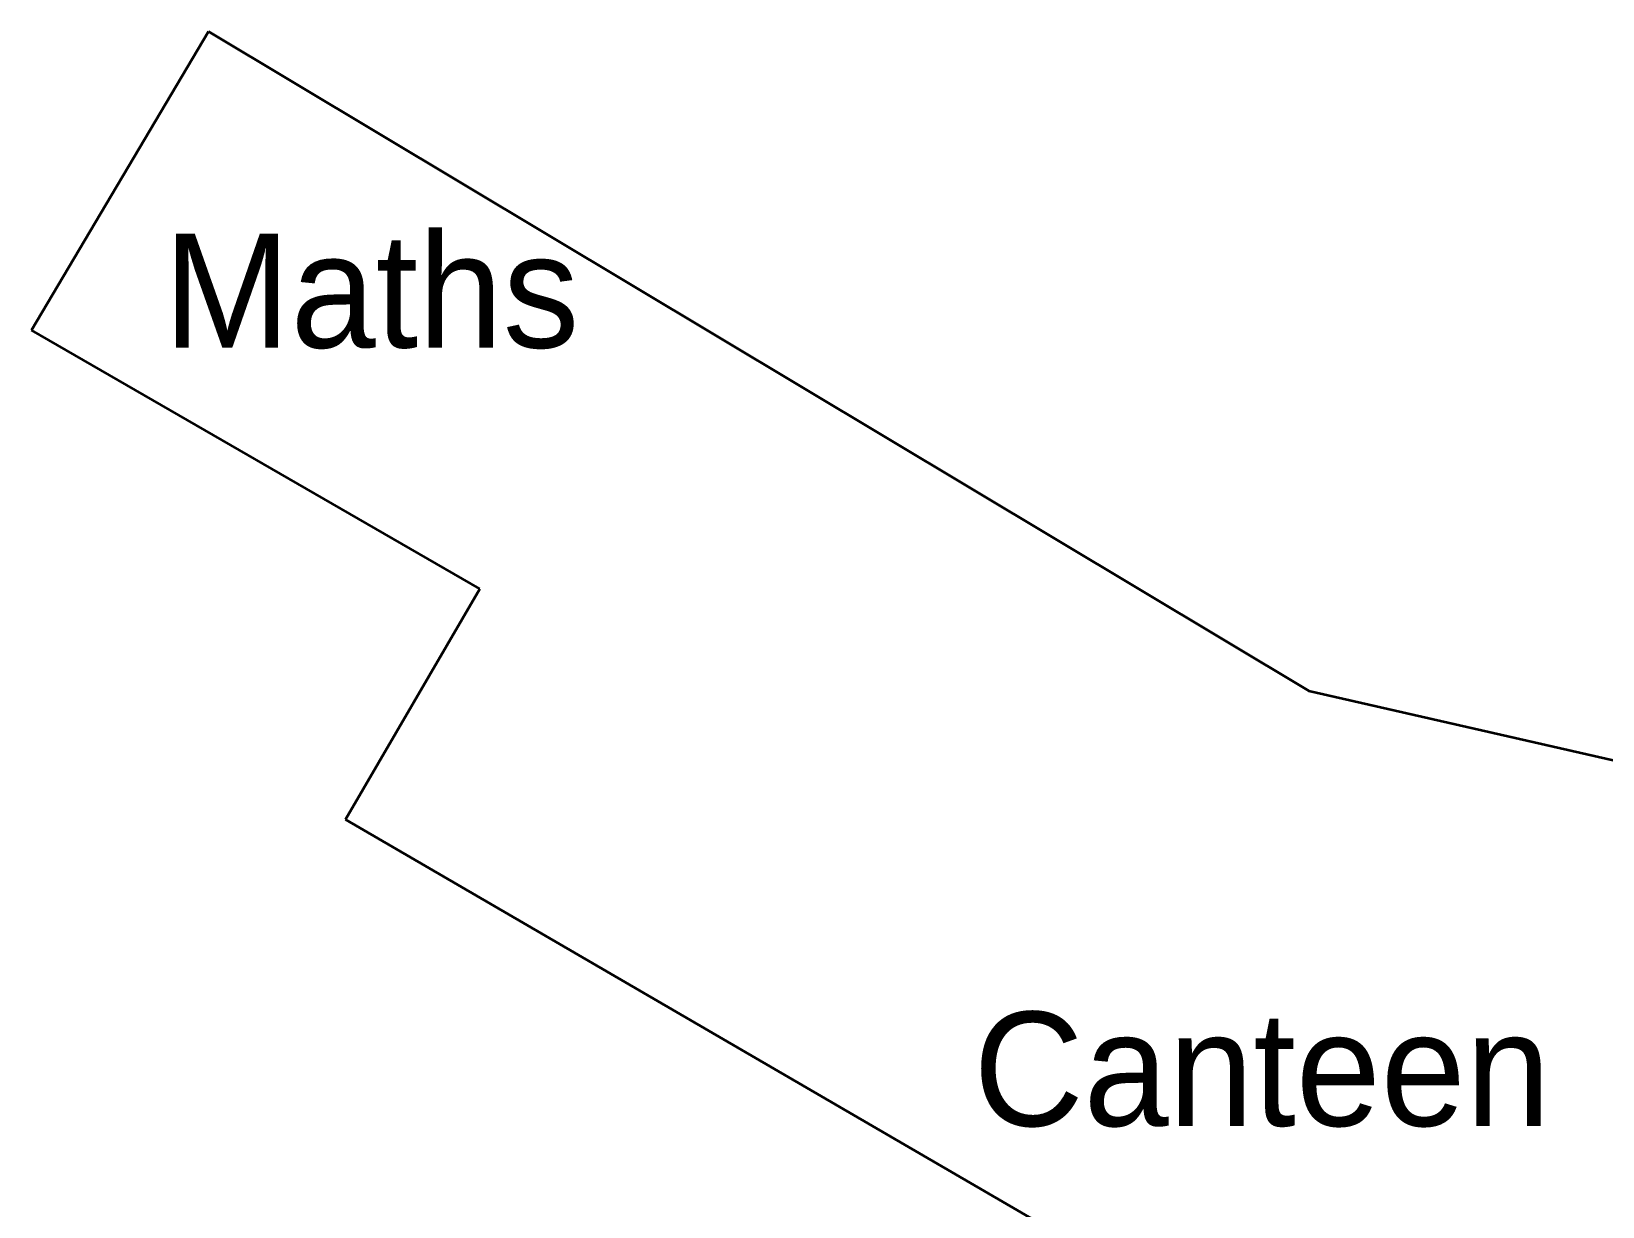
# Model space of a CAD drawing. Header units: millimetres. Extents: x -47 to 2833, y -462 to 688.
# Drawn here: x 453.28 to 480.8, y 310.55 to 331.14 of the extents above; entities that cross this region are included whole.
import ezdxf

# ---------------------------------------------------------------- set-up
doc = ezdxf.new("R2010")
doc.units = ezdxf.units.MM
doc.header["$LTSCALE"] = 0.1
doc.header["$MEASUREMENT"] = 0
doc.layers.add('BUILT UP', color=1, linetype='Continuous', lineweight=35)
doc.layers.add('TXT', color=7, linetype='Continuous')
doc.styles.get("Standard").update_dxf_attribs({"font": 'GOTHIC.TTF'})

msp = doc.modelspace()

# ---------------------------------------------------------------- linework, layer by layer
at = {"layer": 'BUILT UP', "color": 1}
for p, q in [((453.27699, 325.90903), (456.38028, 331.14154)), ((456.38028, 331.14154), (475.6591, 319.58741)), ((461.13439, 321.37628), (453.27699, 325.90903)), ((458.78239, 317.33364), (461.13439, 321.37628)), ((475.6591, 319.58741), (482.39, 318.05017)), ((471.44194, 309.96836), (458.78239, 317.33364))]:
    msp.add_line(p, q, dxfattribs=at)

# ---------------------------------------------------------------- texts
at = {"layer": 'TXT'}
for s, p in [('Maths', (455.59097, 325.60029)), ('Canteen', (469.78013, 311.96311))]:
    msp.add_text(s, height=2, dxfattribs=at).set_placement(p)

doc.saveas('drawing.dxf')
